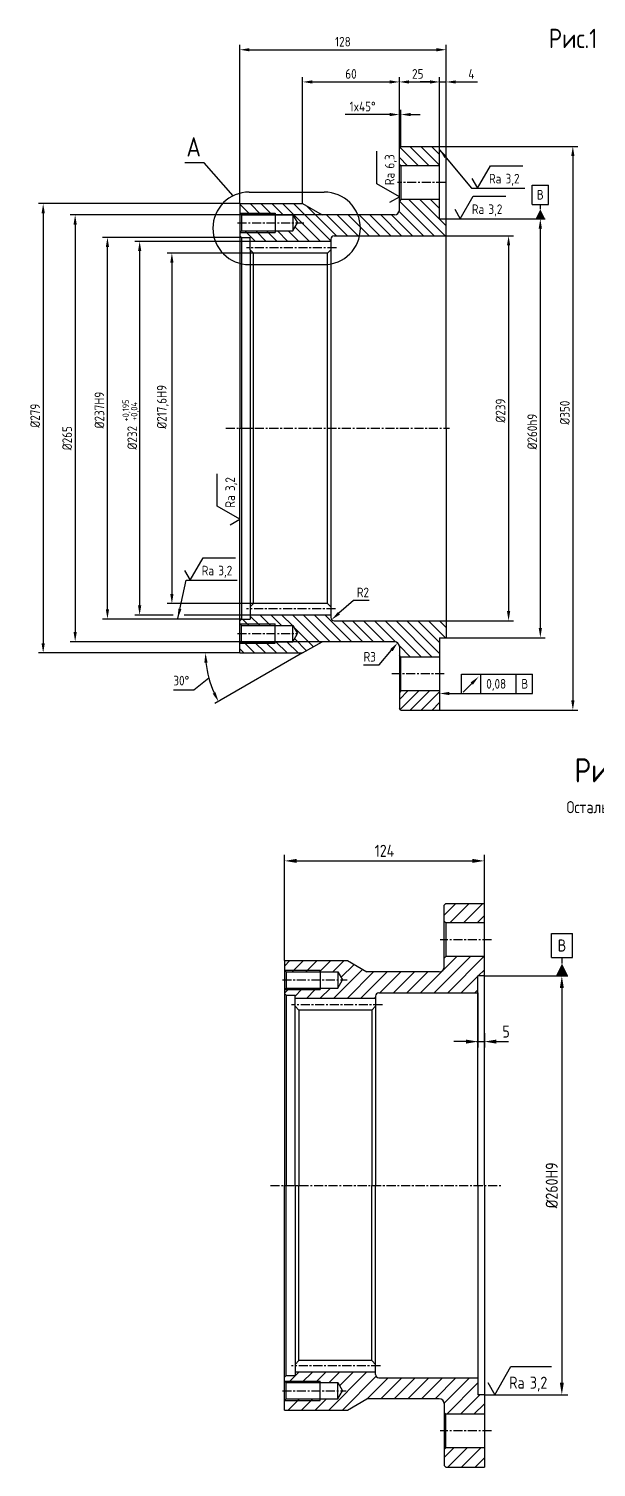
# Model space of a CAD drawing. Extents: x -4072 to -3136, y -1739 to -840.
# Drawn here: x -4072 to -3720, y -1733 to -840 of the extents above; entities that cross this region are included whole.
import ezdxf
from ezdxf.enums import TextEntityAlignment as Align

# ---------------------------------------------------------------- set-up
doc = ezdxf.new("R2010")
doc.units = 0
doc.header["$LTSCALE"] = 15
doc.linetypes.add('CENTER', pattern=[2, 1.25, -0.25, 0.25, -0.25])
doc.layers.get('DEFPOINTS').update_dxf_attribs({"linetype": 'CONTINUOUS'})
for name, color, linetype in [('BORD', 1, 'CONTINUOUS'), ('CEN', 5, 'CENTER'), ('CONT', 6, 'CONTINUOUS'), ('DIM', 7, 'CONTINUOUS'), ('HATCH', 2, 'CONTINUOUS'), ('TEXT', 3, 'CONTINUOUS'), ('TEXTB', 6, 'CONTINUOUS')]:
    doc.layers.add(name, color=color, linetype=linetype)
doc.styles.add('STYLE1', font='romans.shx', dxfattribs={"width": 0.8})
doc.dimstyles.new('Anqular_2', dxfattribs={"dimscale": 2, "dimtxt": 3, "dimasz": 3, "dimexe": 1.25, "dimexo": 0, "dimgap": 1.5, "dimtad": 2, "dimtoh": 1, "dimtxsty": 'STYLE1', "dimcen": 2.5, "dimclrt": 3, "dimadec": 0, "dimazin": 0, "dimtfac": 1, "dimtmove": 1, "dimatfit": 3, "dimfxl": 1, "dimarcsym": 0})
doc.dimstyles.new('LIN2', dxfattribs={"dimscale": 2, "dimtxt": 3, "dimasz": 3, "dimexe": 1.5, "dimexo": 0, "dimgap": 1, "dimtad": 1, "dimzin": 13, "dimdsep": 46, "dimtxsty": 'STYLE1', "dimcen": 0, "dimclrt": 3, "dimadec": 0, "dimazin": 0, "dimtfac": 1, "dimtmove": 0, "dimatfit": 0, "dimfxl": 1, "dimtolj": 1, "dimtzin": 13, "dimarcsym": 0})
doc.dimstyles.new('LIN2_5', dxfattribs={"dimscale": 2.5, "dimtxt": 3, "dimasz": 3, "dimexe": 1.5, "dimexo": 0, "dimgap": 1, "dimtad": 1, "dimzin": 13, "dimdsep": 46, "dimtxsty": 'STYLE1', "dimcen": 0, "dimclrt": 3, "dimadec": 0, "dimazin": 0, "dimtfac": 1, "dimtmove": 0, "dimatfit": 0, "dimfxl": 1, "dimtolj": 1, "dimtzin": 13, "dimarcsym": 0})

# ---------------------------------------------------------------- blocks, each defined once
blk = doc.blocks.new('*D3')
at = {"layer": 'DEFPOINTS', "color": 0, "transparency": 16777216}
for p in [(-3842.26, -872.6), (-3842.26, -913.6), (-3902.26, -948.1)]:
    blk.add_point(p, dxfattribs=at)
at = {"layer": 'DIM', "color": 0, "lineweight": -2, "transparency": 16777216}
for p, q in [((-3902.26, -948.1), (-3902.26, -869.6)), ((-3896.26, -872.6), (-3848.26, -872.6)), ((-3842.26, -913.6), (-3842.26, -869.6))]:
    blk.add_line(p, q, dxfattribs=at)
at = {"layer": 'DIM', "color": 0, "transparency": 16777216}
for points in [[(-3896.26, -871.6), (-3896.26, -873.6), (-3902.26, -872.6)], [(-3848.26, -871.6), (-3848.26, -873.6), (-3842.26, -872.6)]]:
    blk.add_solid(points, dxfattribs=at)
at = {"layer": 'DIM', "color": 3, "transparency": 16777216, "insert": (-3872.26, -867.6), "char_height": 6, "attachment_point": 5, "style": 'STYLE1'}
blk.add_mtext('\\A1;60', dxfattribs=at)
blk = doc.blocks.new('*D4')
at = {"layer": 'DEFPOINTS', "color": 0, "transparency": 16777216}
for p in [(-3813.26, -852.6), (-3813.26, -872.6), (-3941.26, -948.1)]:
    blk.add_point(p, dxfattribs=at)
at = {"layer": 'DIM', "color": 0, "lineweight": -2, "transparency": 16777216}
for p, q in [((-3941.26, -948.1), (-3941.26, -849.6)), ((-3935.26, -852.6), (-3819.26, -852.6)), ((-3813.26, -872.6), (-3813.26, -849.6))]:
    blk.add_line(p, q, dxfattribs=at)
at = {"layer": 'DIM', "color": 0, "transparency": 16777216}
for points in [[(-3935.26, -851.6), (-3935.26, -853.6), (-3941.26, -852.6)], [(-3819.26, -851.6), (-3819.26, -853.6), (-3813.26, -852.6)]]:
    blk.add_solid(points, dxfattribs=at)
at = {"layer": 'DIM', "color": 3, "transparency": 16777216, "insert": (-3877.26, -847.6), "char_height": 6, "attachment_point": 5, "style": 'STYLE1'}
blk.add_mtext('\\A1;128', dxfattribs=at)
blk = doc.blocks.new('*D5')
at = {"layer": 'DEFPOINTS', "color": 0, "transparency": 16777216}
for p in [(-3817.26, -872.6), (-3842.26, -912.6), (-3817.26, -912.6)]:
    blk.add_point(p, dxfattribs=at)
at = {"layer": 'DIM', "color": 0, "lineweight": -2, "transparency": 16777216}
for p, q in [((-3842.26, -912.6), (-3842.26, -869.6)), ((-3836.26, -872.6), (-3823.26, -872.6)), ((-3817.26, -912.6), (-3817.26, -869.6))]:
    blk.add_line(p, q, dxfattribs=at)
at = {"layer": 'DIM', "color": 0, "transparency": 16777216}
for points in [[(-3836.26, -871.6), (-3836.26, -873.6), (-3842.26, -872.6)], [(-3823.26, -871.6), (-3823.26, -873.6), (-3817.26, -872.6)]]:
    blk.add_solid(points, dxfattribs=at)
at = {"layer": 'DIM', "color": 3, "transparency": 16777216, "insert": (-3830.83, -867.6), "char_height": 6, "attachment_point": 5, "style": 'STYLE1'}
blk.add_mtext('\\A1;25', dxfattribs=at)
blk = doc.blocks.new('*D6')
at = {"layer": 'DEFPOINTS', "color": 0, "transparency": 16777216}
for p in [(-3941.26, -948.1), (-4063.27, -1227.1), (-3941.26, -1227.1)]:
    blk.add_point(p, dxfattribs=at)
at = {"layer": 'DIM', "color": 0, "lineweight": -2, "transparency": 16777216}
for p, q in [((-3941.26, -948.1), (-4066.27, -948.1)), ((-4063.27, -954.1), (-4063.27, -1221.1)), ((-3941.26, -1227.1), (-4066.27, -1227.1))]:
    blk.add_line(p, q, dxfattribs=at)
at = {"layer": 'DIM', "color": 0, "transparency": 16777216}
for points in [[(-4064.27, -954.1), (-4062.27, -954.1), (-4063.27, -948.1)], [(-4064.27, -1221.1), (-4062.27, -1221.1), (-4063.27, -1227.1)]]:
    blk.add_solid(points, dxfattribs=at)
at = {"layer": 'DIM', "color": 3, "transparency": 16777216, "insert": (-4068.27, -1079.78), "char_height": 6, "attachment_point": 5, "rotation": 90, "style": 'STYLE1'}
blk.add_mtext('\\A1;%%C279', dxfattribs=at)
blk = doc.blocks.new('*D7')
at = {"layer": 'DEFPOINTS', "color": 0, "transparency": 16777216}
for p in [(-4023.39, -969.1), (-3940.26, -969.1), (-3940.26, -1206.1)]:
    blk.add_point(p, dxfattribs=at)
at = {"layer": 'DIM', "color": 0, "lineweight": -2, "transparency": 16777216}
for p, q in [((-3940.26, -969.1), (-4026.39, -969.1)), ((-4023.39, -1200.1), (-4023.39, -975.1)), ((-3940.26, -1206.1), (-4026.39, -1206.1))]:
    blk.add_line(p, q, dxfattribs=at)
at = {"layer": 'DIM', "color": 0, "transparency": 16777216}
for points in [[(-4024.39, -975.1), (-4022.39, -975.1), (-4023.39, -969.1)], [(-4024.39, -1200.1), (-4022.39, -1200.1), (-4023.39, -1206.1)]]:
    blk.add_solid(points, dxfattribs=at)
at = {"layer": 'DIM', "color": 3, "transparency": 16777216, "insert": (-4028.39, -1076.33), "char_height": 6, "attachment_point": 5, "rotation": 90, "style": 'STYLE1'}
blk.add_mtext('\\A1;%%C237H9', dxfattribs=at)
blk = doc.blocks.new('*D8')
at = {"layer": 'DEFPOINTS', "color": 0, "transparency": 16777216}
for p in [(-3932.36, -978.8), (-3983.4, -1196.4), (-3932.36, -1196.4)]:
    blk.add_point(p, dxfattribs=at)
at = {"layer": 'DIM', "color": 0, "lineweight": -2, "transparency": 16777216}
for p, q in [((-3932.36, -978.8), (-3986.4, -978.8)), ((-3983.4, -984.8), (-3983.4, -1190.4)), ((-3932.36, -1196.4), (-3986.4, -1196.4))]:
    blk.add_line(p, q, dxfattribs=at)
at = {"layer": 'DIM', "color": 0, "transparency": 16777216}
for points in [[(-3984.4, -984.8), (-3982.4, -984.8), (-3983.4, -978.8)], [(-3984.4, -1190.4), (-3982.4, -1190.4), (-3983.4, -1196.4)]]:
    blk.add_solid(points, dxfattribs=at)
at = {"layer": 'DIM', "color": 3, "transparency": 16777216, "insert": (-3988.98, -1074.29), "char_height": 6, "attachment_point": 5, "rotation": 90, "style": 'STYLE1'}
blk.add_mtext('\\A1;%%C217,6Н9', dxfattribs=at)
blk = doc.blocks.new('*D9')
at = {"layer": 'DEFPOINTS', "color": 0, "transparency": 16777216}
for p in [(-3822.26, -968.1), (-3813.26, -1207.1), (-3774.46, -1207.1)]:
    blk.add_point(p, dxfattribs=at)
at = {"layer": 'DIM', "color": 0, "lineweight": -2, "transparency": 16777216}
for p, q in [((-3822.26, -968.1), (-3771.46, -968.1)), ((-3774.46, -974.1), (-3774.46, -1201.1)), ((-3813.26, -1207.1), (-3771.46, -1207.1))]:
    blk.add_line(p, q, dxfattribs=at)
at = {"layer": 'DIM', "color": 0, "transparency": 16777216}
for points in [[(-3775.46, -974.1), (-3773.46, -974.1), (-3774.46, -968.1)], [(-3775.46, -1201.1), (-3773.46, -1201.1), (-3774.46, -1207.1)]]:
    blk.add_solid(points, dxfattribs=at)
at = {"layer": 'DIM', "color": 3, "transparency": 16777216, "insert": (-3779.46, -1076.65), "char_height": 6, "attachment_point": 5, "rotation": 90, "style": 'STYLE1'}
blk.add_mtext('\\A1;%%C239', dxfattribs=at)
blk = doc.blocks.new('*D10')
at = {"layer": 'DEFPOINTS', "color": 0, "transparency": 16777216}
for p in [(-3817.26, -957.6), (-3813.26, -1217.6), (-3754.78, -1217.6)]:
    blk.add_point(p, dxfattribs=at)
at = {"layer": 'DIM', "color": 0, "lineweight": -2, "transparency": 16777216}
for p, q in [((-3817.26, -957.6), (-3751.78, -957.6)), ((-3754.78, -963.6), (-3754.78, -1211.6)), ((-3813.26, -1217.6), (-3751.78, -1217.6))]:
    blk.add_line(p, q, dxfattribs=at)
at = {"layer": 'DIM', "color": 0, "transparency": 16777216}
for points in [[(-3755.78, -963.6), (-3753.78, -963.6), (-3754.78, -957.6)], [(-3755.78, -1211.6), (-3753.78, -1211.6), (-3754.78, -1217.6)]]:
    blk.add_solid(points, dxfattribs=at)
at = {"layer": 'DIM', "color": 3, "transparency": 16777216, "insert": (-3759.78, -1089.68), "char_height": 6, "attachment_point": 5, "rotation": 90, "style": 'STYLE1'}
blk.add_mtext('\\A1;%%C260h9', dxfattribs=at)
blk = doc.blocks.new('*D11')
at = {"layer": 'DEFPOINTS', "color": 0, "transparency": 16777216}
for p in [(-3818.26, -912.6), (-3818.26, -1262.6), (-3734.59, -1262.6)]:
    blk.add_point(p, dxfattribs=at)
at = {"layer": 'DIM', "color": 0, "lineweight": -2, "transparency": 16777216}
for p, q in [((-3818.26, -912.6), (-3731.59, -912.6)), ((-3734.59, -918.6), (-3734.59, -1256.6)), ((-3818.26, -1262.6), (-3731.59, -1262.6))]:
    blk.add_line(p, q, dxfattribs=at)
at = {"layer": 'DIM', "color": 0, "transparency": 16777216}
for points in [[(-3735.59, -918.6), (-3733.59, -918.6), (-3734.59, -912.6)], [(-3735.59, -1256.6), (-3733.59, -1256.6), (-3734.59, -1262.6)]]:
    blk.add_solid(points, dxfattribs=at)
at = {"layer": 'DIM', "color": 3, "transparency": 16777216, "insert": (-3739.59, -1077.92), "char_height": 6, "attachment_point": 5, "rotation": 90, "style": 'STYLE1'}
blk.add_mtext('\\A1;%%C350', dxfattribs=at)
blk = doc.blocks.new('*D12')
at = {"layer": 'DEFPOINTS', "color": 0, "transparency": 16777216}
for p in [(-3890.13, -955.1), (-4043.43, -1220.1), (-3890.13, -1220.1)]:
    blk.add_point(p, dxfattribs=at)
at = {"layer": 'DIM', "color": 0, "lineweight": -2, "transparency": 16777216}
for p, q in [((-3890.13, -955.1), (-4046.43, -955.1)), ((-4043.43, -961.1), (-4043.43, -1214.1)), ((-3890.13, -1220.1), (-4046.43, -1220.1))]:
    blk.add_line(p, q, dxfattribs=at)
at = {"layer": 'DIM', "color": 0, "transparency": 16777216}
for points in [[(-4044.43, -961.1), (-4042.43, -961.1), (-4043.43, -955.1)], [(-4044.43, -1214.1), (-4042.43, -1214.1), (-4043.43, -1220.1)]]:
    blk.add_solid(points, dxfattribs=at)
at = {"layer": 'DIM', "color": 3, "transparency": 16777216, "insert": (-4048.43, -1093.77), "char_height": 6, "attachment_point": 5, "rotation": 90, "style": 'STYLE1'}
blk.add_mtext('\\A1;%%C265', dxfattribs=at)
blk = doc.blocks.new('*D13')
at = {"layer": 'DEFPOINTS', "color": 0, "transparency": 16777216}
for p in [(-3893.6, -1222.1), (-3941.26, -1227.1), (-3902.26, -1227.1), (-3902.26, -1227.1), (-3958.92, -1247.73)]:
    blk.add_point(p, dxfattribs=at)
at = {"layer": 'DIM', "color": 0, "lineweight": -2, "transparency": 16777216}
for p, q in [((-3941.26, -1227.1), (-3965.06, -1227.1)), ((-3902.26, -1227.1), (-3956.65, -1258.5)), ((-3960.51, -1242.71), (-3969.78, -1250.26)), ((-3969.78, -1250.26), (-3982.38, -1250.26))]:
    blk.add_line(p, q, dxfattribs=at)
blk.add_arc((-3902.26, -1227.1), 60.3, 185.7032, 204.2968, dxfattribs=at)
at = {"layer": 'DIM', "color": 0, "transparency": 16777216}
for points in [[(-3963.26, -1233.14), (-3961.26, -1233.04), (-3962.56, -1227.1)], [(-3956.33, -1251.46), (-3958.11, -1252.37), (-3954.48, -1257.25)]]:
    blk.add_solid(points, dxfattribs=at)
at = {"layer": 'DIM', "color": 3, "transparency": 16777216, "insert": (-3977.58, -1244.26), "char_height": 6, "attachment_point": 5, "style": 'STYLE1'}
blk.add_mtext('30°', dxfattribs=at)
blk = doc.blocks.new('*D23')
at = {"layer": 'DEFPOINTS', "color": 0, "transparency": 16777216}
for p in [(-3789.48, -1427.61), (-3789.48, -1687.61), (-3741.43, -1687.61)]:
    blk.add_point(p, dxfattribs=at)
at = {"layer": 'DIM', "color": 0, "lineweight": -2, "transparency": 16777216}
for p, q in [((-3789.48, -1427.61), (-3737.68, -1427.61)), ((-3741.43, -1435.11), (-3741.43, -1680.11)), ((-3789.48, -1687.61), (-3737.68, -1687.61))]:
    blk.add_line(p, q, dxfattribs=at)
at = {"layer": 'DIM', "color": 0, "transparency": 16777216}
for points in [[(-3742.68, -1435.11), (-3740.18, -1435.11), (-3741.43, -1427.61)], [(-3742.68, -1680.11), (-3740.18, -1680.11), (-3741.43, -1687.61)]]:
    blk.add_solid(points, dxfattribs=at)
at = {"layer": 'DIM', "color": 3, "transparency": 16777216, "insert": (-3747.68, -1557.61), "char_height": 7.5, "attachment_point": 5, "rotation": 90, "style": 'STYLE1'}
blk.add_mtext('\\A1;%%C260H9', dxfattribs=at)
blk = doc.blocks.new('*D24')
at = {"layer": 'DEFPOINTS', "color": 0, "transparency": 16777216}
for p in [(-3793.48, -1438.11), (-3789.48, -1463.03), (-3793.48, -1468.38)]:
    blk.add_point(p, dxfattribs=at)
at = {"layer": 'DIM', "color": 0, "lineweight": -2, "transparency": 16777216}
for p, q in [((-3793.48, -1438.11), (-3793.48, -1472.13)), ((-3789.48, -1463.03), (-3789.48, -1472.13)), ((-3800.98, -1468.38), (-3808.48, -1468.38)), ((-3781.98, -1468.38), (-3774.48, -1468.38))]:
    blk.add_line(p, q, dxfattribs=at)
at = {"layer": 'DIM', "color": 0, "transparency": 16777216}
for points in [[(-3800.98, -1467.13), (-3800.98, -1469.63), (-3793.48, -1468.38)], [(-3781.98, -1467.13), (-3781.98, -1469.63), (-3789.48, -1468.38)]]:
    blk.add_solid(points, dxfattribs=at)
at = {"layer": 'DIM', "color": 3, "transparency": 16777216, "insert": (-3776, -1462.13), "char_height": 7.5, "attachment_point": 5, "style": 'STYLE1'}
blk.add_mtext('\\A1;5', dxfattribs=at)
blk = doc.blocks.new('*D25')
at = {"layer": 'DEFPOINTS', "color": 0, "transparency": 16777216}
for p in [(-3789.48, -1356.18), (-3789.48, -1382.61), (-3913.48, -1418.11)]:
    blk.add_point(p, dxfattribs=at)
at = {"layer": 'DIM', "color": 0, "lineweight": -2, "transparency": 16777216}
for p, q in [((-3913.48, -1418.11), (-3913.48, -1352.43)), ((-3905.98, -1356.18), (-3796.98, -1356.18)), ((-3789.48, -1382.61), (-3789.48, -1352.43))]:
    blk.add_line(p, q, dxfattribs=at)
at = {"layer": 'DIM', "color": 0, "transparency": 16777216}
for points in [[(-3905.98, -1354.93), (-3905.98, -1357.43), (-3913.48, -1356.18)], [(-3796.98, -1354.93), (-3796.98, -1357.43), (-3789.48, -1356.18)]]:
    blk.add_solid(points, dxfattribs=at)
at = {"layer": 'DIM', "color": 3, "transparency": 16777216, "insert": (-3851.48, -1349.93), "char_height": 7.5, "attachment_point": 5, "style": 'STYLE1'}
blk.add_mtext('\\A1;124', dxfattribs=at)
blk = doc.blocks.new('ZNAK02')
at = {"layer": 'TEXTB', "style": 'STYLE1', "width": 0.8}
blk.add_attdef('А-А', text='', height=6, dxfattribs=at).set_placement((13.92, -0.06), align=Align.RIGHT)
blk.add_attdef('SC(1)', (14.94, -0.06), '', height=5, dxfattribs=at)
blk = doc.blocks.new('sherISO_04')
at = {"layer": 'TEXT'}
blk.add_line((4.04, 7), (14.12, 7), dxfattribs=at)
blk.add_lwpolyline([(-1.73, 3), (0, 0), (4.04, 7)], dxfattribs=at)
at = {"layer": 'TEXT', "style": 'STYLE1', "width": 0.8}
blk.add_text('Ra', height=3, dxfattribs=at).set_placement((3.58, 1.5))
blk.add_attdef('3,2', (8.73, 1.5), '', height=3, dxfattribs=at)
blk = doc.blocks.new('*D44')
at = {"layer": 'DEFPOINTS', "color": 0, "transparency": 16777216}
for p in [(-3934.76, -971.6), (-4003.4, -1203.6), (-3982.63, -1203.6)]:
    blk.add_point(p, dxfattribs=at)
at = {"layer": 'DIM', "color": 0, "lineweight": -2, "transparency": 16777216}
for p, q in [((-3934.76, -971.6), (-4006.4, -971.6)), ((-4003.4, -977.6), (-4003.4, -1197.6)), ((-3982.63, -1203.6), (-4006.4, -1203.6))]:
    blk.add_line(p, q, dxfattribs=at)
at = {"layer": 'DIM', "color": 0, "transparency": 16777216}
for points in [[(-4004.4, -977.6), (-4002.4, -977.6), (-4003.4, -971.6)], [(-4004.4, -1197.6), (-4002.4, -1197.6), (-4003.4, -1203.6)]]:
    blk.add_solid(points, dxfattribs=at)
at = {"layer": 'DIM', "color": 3, "transparency": 16777216, "insert": (-4008, -1093.48), "char_height": 6, "attachment_point": 5, "rotation": 90, "style": 'STYLE1'}
blk.add_mtext('\\A1;%%c232', dxfattribs=at)
blk = doc.blocks.new('*D45')
at = {"layer": 'DEFPOINTS', "color": 0, "transparency": 16777216}
for p in [(-3845.26, -1223.1), (-3843.33, -1220.8)]:
    blk.add_point(p, dxfattribs=at)
at = {"layer": 'DIM', "color": 0, "lineweight": -2, "transparency": 16777216}
for p, q in [((-3854.74, -1234.46), (-3847.18, -1225.4)), ((-3864.52, -1234.46), (-3854.74, -1234.46))]:
    blk.add_line(p, q, dxfattribs=at)
at = {"layer": 'DIM', "color": 0, "transparency": 16777216}
blk.add_solid([(-3847.95, -1224.76), (-3846.41, -1226.05), (-3843.33, -1220.8)], dxfattribs=at)
at = {"layer": 'DIM', "color": 3, "transparency": 16777216, "insert": (-3860.63, -1229.46), "char_height": 6, "attachment_point": 5, "style": 'STYLE1'}
blk.add_mtext('\\A1;R3', dxfattribs=at)
blk = doc.blocks.new('*D46')
at = {"layer": 'DEFPOINTS', "color": 0, "transparency": 16777216}
for p in [(-3882.76, -1205.1), (-3884.26, -1206.42)]:
    blk.add_point(p, dxfattribs=at)
at = {"layer": 'DIM', "color": 0, "lineweight": -2, "transparency": 16777216}
for p, q in [((-3870.76, -1194.52), (-3879.76, -1202.46)), ((-3860.99, -1194.52), (-3870.76, -1194.52))]:
    blk.add_line(p, q, dxfattribs=at)
at = {"layer": 'DIM', "color": 0, "transparency": 16777216}
blk.add_solid([(-3880.42, -1201.71), (-3879.1, -1203.21), (-3884.26, -1206.42)], dxfattribs=at)
at = {"layer": 'DIM', "color": 3, "transparency": 16777216, "insert": (-3864.87, -1189.52), "char_height": 6, "attachment_point": 5, "style": 'STYLE1'}
blk.add_mtext('\\A1;R2', dxfattribs=at)
blk = doc.blocks.new('*D47')
at = {"layer": 'DEFPOINTS', "color": 0, "transparency": 16777216}
for p in [(-3842.26, -892.83), (-3842.26, -913.6), (-3841.26, -912.6)]:
    blk.add_point(p, dxfattribs=at)
at = {"layer": 'DIM', "color": 0, "lineweight": -2, "transparency": 16777216}
for p, q in [((-3848.26, -892.83), (-3875.86, -892.83)), ((-3842.26, -913.6), (-3842.26, -889.83)), ((-3841.26, -892.83), (-3842.26, -892.83)), ((-3841.26, -912.6), (-3841.26, -889.83)), ((-3835.26, -892.83), (-3829.26, -892.83))]:
    blk.add_line(p, q, dxfattribs=at)
at = {"layer": 'DIM', "color": 0, "transparency": 16777216}
for points in [[(-3848.26, -891.83), (-3848.26, -893.83), (-3842.26, -892.83)], [(-3835.26, -891.83), (-3835.26, -893.83), (-3841.26, -892.83)]]:
    blk.add_solid(points, dxfattribs=at)
at = {"layer": 'DIM', "color": 3, "transparency": 16777216, "insert": (-3865.06, -887.83), "char_height": 6, "attachment_point": 5, "style": 'STYLE1'}
blk.add_mtext('\\A1;1x45%%d', dxfattribs=at)
blk = doc.blocks.new('forma01')
at = {"layer": 'BORD'}
for p, q in [((-2.57, 4.21), (-2.57, 10.21)), ((-2.57, 10.21), (2.57, 10.21)), ((2.57, 4.21), (2.57, 10.21)), ((-2.57, 4.21), (2.57, 4.21)), ((0, 4.21), (0, 2.71))]:
    blk.add_line(p, q, dxfattribs=at)
blk.add_lwpolyline([(0, 2.71, 0, 3, 0), (0, -0.29, 3, 3, 0)], format="xyseb", dxfattribs=at)
at = {"layer": 'TEXT', "style": 'STYLE1', "width": 0.8}
blk.add_attdef('А', text='', height=3, dxfattribs=at).set_placement((0, 7.21), align=Align.MIDDLE)
blk = doc.blocks.new('forma19')
at = {"layer": 'TEXT'}
blk.add_line((2.68, 2.68), (0, 0), dxfattribs=at)
blk.add_lwpolyline([(4.8, 4.8, 0, 1, 0), (2.68, 2.68, 1, 1, 0)], format="xyseb", dxfattribs=at)
blk = doc.blocks.new('*D55')
at = {"layer": 'DEFPOINTS', "color": 0, "transparency": 16777216}
for p in [(-3813.26, -872.6), (-3817.26, -912.6), (-3813.26, -957.6)]:
    blk.add_point(p, dxfattribs=at)
at = {"layer": 'DIM', "color": 0, "lineweight": -2, "transparency": 16777216}
for p, q in [((-3823.26, -872.6), (-3829.26, -872.6)), ((-3817.26, -912.6), (-3817.26, -869.6)), ((-3817.26, -872.6), (-3813.26, -872.6)), ((-3813.26, -957.6), (-3813.26, -869.6)), ((-3807.26, -872.6), (-3793.83, -872.6))]:
    blk.add_line(p, q, dxfattribs=at)
at = {"layer": 'DIM', "color": 0, "transparency": 16777216}
for points in [[(-3823.26, -871.6), (-3823.26, -873.6), (-3817.26, -872.6)], [(-3807.26, -871.6), (-3807.26, -873.6), (-3813.26, -872.6)]]:
    blk.add_solid(points, dxfattribs=at)
at = {"layer": 'DIM', "color": 3, "transparency": 16777216, "insert": (-3797.54, -867.6), "char_height": 6, "attachment_point": 5, "style": 'STYLE1'}
blk.add_mtext('\\A1;4', dxfattribs=at)

msp = doc.modelspace()

# ---------------------------------------------------------------- hatches: boundary and pattern name
at = {"layer": 'HATCH'}
h = msp.add_hatch(dxfattribs=at)
h.set_pattern_fill('ANSI31', color=256, scale=1.5, angle=90, style=0)
h.paths.add_polyline_path([(-3817.258, -924.602), (-3817.258, -912.602), (-3841.258, -912.602), (-3842.258, -913.602), (-3842.258, -923.607), (-3841.263, -924.602)])
h = msp.add_hatch(dxfattribs=at)
h.set_pattern_fill('ANSI31', color=256, scale=1.5, angle=90, style=0)
h.paths.add_polyline_path([(-3813.258, -957.602), (-3817.258, -957.602), (-3817.258, -945.602), (-3841.258, -945.602), (-3842.258, -946.602), (-3842.258, -952.102, -0.4142136), (-3845.258, -955.102), (-3868.027, -955.102, -0.1481588), (-3866.91, -968.102), (-3813.258, -968.102)])
h = msp.add_hatch(dxfattribs=at)
h.set_pattern_fill('ANSI31', color=256, scale=1.5, angle=90, style=0)
h.paths.add_polyline_path([(-3905.371, -960.102), (-3908.258, -965.102), (-3919.258, -965.102), (-3919.258, -966.102), (-3941.258, -966.102), (-3941.258, -968.102), (-3940.258, -969.102), (-3934.758, -969.102), (-3934.758, -971.602), (-3884.758, -971.602), (-3884.758, -970.102, -0.4142136), (-3882.758, -968.102), (-3866.91, -968.102, 0.1481588), (-3868.027, -955.102), (-3890.134, -955.102), (-3902.258, -948.102), (-3941.258, -948.102), (-3941.258, -954.102), (-3919.258, -954.102), (-3919.258, -955.102), (-3908.258, -955.102)])
h.paths.add_polyline_path([(-3919.258, -955.102), (-3919.258, -954.102), (-3941.258, -954.102), (-3940.258, -955.102)], flags=16)
h.paths.add_polyline_path([(-3919.258, -966.102), (-3919.258, -965.102), (-3940.258, -965.102), (-3941.258, -966.102)], flags=16)
h = msp.add_hatch(dxfattribs=at)
h.set_pattern_fill('ANSI31', color=256, scale=1.5, angle=90, style=0)
h.paths.add_polyline_path([(-3817.258, -1229.602), (-3817.258, -1217.602), (-3813.258, -1217.602), (-3813.258, -1207.102), (-3882.758, -1207.102, -0.4142136), (-3884.758, -1205.102), (-3884.758, -1203.602), (-3934.758, -1203.602), (-3934.758, -1206.102), (-3940.258, -1206.102), (-3941.258, -1207.102), (-3941.258, -1209.102), (-3919.258, -1209.102), (-3919.258, -1210.102), (-3908.258, -1210.102), (-3905.371, -1215.102), (-3908.258, -1220.102), (-3919.258, -1220.102), (-3919.258, -1221.102), (-3941.258, -1221.102), (-3941.258, -1227.102), (-3902.258, -1227.102), (-3890.134, -1220.102), (-3845.258, -1220.102, -0.4142136), (-3842.258, -1223.102), (-3842.258, -1228.602), (-3841.258, -1229.602)])
h.paths.add_polyline_path([(-3919.258, -1210.102), (-3919.258, -1209.102), (-3941.258, -1209.102), (-3940.258, -1210.102)], flags=16)
h.paths.add_polyline_path([(-3919.258, -1221.102), (-3919.258, -1220.102), (-3940.258, -1220.102), (-3941.258, -1221.102)], flags=16)
h = msp.add_hatch(dxfattribs=at)
h.set_pattern_fill('ANSI31', color=256, scale=1.5, style=0)
h.paths.add_polyline_path([(-3817.258, -1250.602), (-3841.263, -1250.602), (-3842.258, -1251.597), (-3842.258, -1261.602), (-3841.258, -1262.602), (-3817.258, -1262.602)])
h = msp.add_hatch(dxfattribs=at)
h.set_pattern_fill('ANSI31', color=256, scale=1.875, style=0)
h.paths.add_polyline_path([(-3789.48, -1382.608), (-3813.48, -1382.608), (-3814.48, -1383.608), (-3814.48, -1393.613), (-3813.485, -1394.608), (-3789.48, -1394.608)])
h.paths.add_polyline_path([(-3793.48, -1427.608), (-3789.48, -1427.608), (-3789.48, -1415.608), (-3813.48, -1415.608), (-3814.48, -1416.608), (-3814.48, -1422.108, -0.4142136), (-3817.48, -1425.108), (-3862.355, -1425.108), (-3874.48, -1418.108), (-3913.48, -1418.108), (-3913.48, -1424.108), (-3891.48, -1424.108), (-3891.48, -1425.108), (-3880.48, -1425.108), (-3877.593, -1430.108), (-3880.48, -1435.108), (-3891.48, -1435.108), (-3891.48, -1436.108), (-3913.48, -1436.108), (-3913.48, -1438.608), (-3912.48, -1439.608), (-3906.98, -1439.608), (-3906.98, -1441.608), (-3856.98, -1441.608), (-3856.98, -1440.108, -0.4142136), (-3854.98, -1438.108), (-3793.48, -1438.108)])
h = msp.add_hatch(dxfattribs=at)
h.set_pattern_fill('ANSI31', color=256, scale=1.875, style=0)
h.paths.add_polyline_path([(-3891.48, -1424.108), (-3913.48, -1424.108), (-3912.48, -1425.108), (-3891.48, -1425.108)])
h.paths.add_polyline_path([(-3891.48, -1435.108), (-3912.48, -1435.108), (-3913.48, -1436.108), (-3891.48, -1436.108)])
h = msp.add_hatch(dxfattribs=at)
h.set_pattern_fill('ANSI31', color=256, scale=1.875, style=0)
h.paths.add_polyline_path([(-3793.48, -1677.108), (-3854.98, -1677.108, -0.4142136), (-3856.98, -1675.108), (-3856.98, -1673.608), (-3906.98, -1673.608), (-3906.98, -1675.608), (-3912.48, -1675.608), (-3913.48, -1676.608), (-3913.48, -1679.108), (-3891.48, -1679.108), (-3891.48, -1680.108), (-3880.48, -1680.108), (-3877.593, -1685.108), (-3880.48, -1690.108), (-3891.48, -1690.108), (-3891.48, -1691.108), (-3913.48, -1691.108), (-3913.48, -1697.108), (-3874.48, -1697.108), (-3862.355, -1690.108), (-3817.48, -1690.108, -0.4142136), (-3814.48, -1693.108), (-3814.48, -1698.608), (-3813.48, -1699.608), (-3789.48, -1699.608), (-3789.48, -1687.608), (-3793.48, -1687.608)])
h.paths.add_polyline_path([(-3891.48, -1679.108), (-3913.48, -1679.108), (-3912.48, -1680.108), (-3891.48, -1680.108)])
h.paths.add_polyline_path([(-3891.48, -1690.108), (-3912.48, -1690.108), (-3913.48, -1691.108), (-3891.48, -1691.108)])
h.paths.add_polyline_path([(-3789.48, -1720.608), (-3813.485, -1720.608), (-3814.48, -1721.603), (-3814.48, -1731.608), (-3813.48, -1732.608), (-3789.48, -1732.608)])

# ---------------------------------------------------------------- linework, layer by layer
at = {"layer": 'BORD'}
for p, q in [((-3941.258, -954.102), (-3919.258, -954.102)), ((-3941.258, -966.102), (-3919.258, -966.102)), ((-3941.258, -1209.102), (-3919.258, -1209.102)), ((-3941.258, -1221.102), (-3919.258, -1221.102)), ((-3803.682, -1240.254), (-3759.548, -1240.254)), ((-3803.682, -1252.254), (-3803.682, -1240.254)), ((-3791.682, -1252.254), (-3791.682, -1240.254)), ((-3769.833, -1252.254), (-3769.833, -1240.254)), ((-3759.548, -1252.254), (-3759.548, -1240.254)), ((-3811.258, -1252.254), (-3803.682, -1252.254)), ((-3803.682, -1252.254), (-3759.548, -1252.254)), ((-3913.48, -1424.108), (-3891.48, -1424.108)), ((-3913.48, -1436.108), (-3891.48, -1436.108)), ((-3913.48, -1679.108), (-3891.48, -1679.108)), ((-3913.48, -1691.108), (-3891.48, -1691.108))]:
    msp.add_line(p, q, dxfattribs=at)
msp.add_lwpolyline([(-3817.258, -1252.254, 0, 2, 0), (-3811.258, -1252.254, 2, 2, 0)], format="xyseb", dxfattribs=at)
at = {"layer": 'CEN', "ltscale": 0.3}
for p, q in [((-3813.733, -935.102), (-3843.341, -935.102)), ((-3942.631, -960.102), (-3901.425, -960.102)), ((-3881.298, -975.602), (-3937.043, -975.602)), ((-3949.937, -1087.602), (-3811.114, -1087.602)), ((-3881.822, -1199.602), (-3937.043, -1199.602)), ((-3942.631, -1215.102), (-3905.371, -1215.102)), ((-3814.393, -1240.102), (-3847.195, -1240.102)), ((-3785.093, -1405.108), (-3817.022, -1405.108)), ((-3914.853, -1430.108), (-3874.673, -1430.108)), ((-3852.81, -1445.608), (-3909.265, -1445.608)), ((-3922.158, -1557.608), (-3778.713, -1557.608)), ((-3854.044, -1669.608), (-3909.265, -1669.608)), ((-3914.853, -1685.108), (-3875.357, -1685.108)), ((-3785.093, -1710.108), (-3817.022, -1710.108))]:
    msp.add_line(p, q, dxfattribs=at)
at = {"layer": 'CONT'}
for p, q in [((-3841.258, -912.602), (-3842.258, -913.602)), ((-3842.258, -952.102), (-3842.258, -913.602)), ((-3841.258, -912.602), (-3817.258, -912.602)), ((-3817.258, -957.602), (-3817.258, -912.602)), ((-3841.258, -924.607), (-3842.258, -923.607)), ((-3817.258, -924.602), (-3841.263, -924.602)), ((-3841.258, -924.607), (-3841.258, -945.602)), ((-3841.258, -945.602), (-3842.258, -946.602)), ((-3817.258, -945.602), (-3841.258, -945.602)), ((-3941.258, -948.102), (-3941.258, -1087.602)), ((-3941.258, -948.102), (-3902.258, -948.102)), ((-3940.258, -955.102), (-3941.258, -954.102)), ((-3940.258, -955.102), (-3908.258, -955.102)), ((-3940.258, -955.102), (-3940.258, -965.102)), ((-3919.258, -954.102), (-3919.258, -966.102)), ((-3908.258, -955.102), (-3905.371, -960.102)), ((-3908.258, -955.102), (-3908.258, -965.102)), ((-3902.258, -948.102), (-3890.134, -955.102)), ((-3845.258, -955.102), (-3890.134, -955.102)), ((-3908.258, -965.102), (-3905.371, -960.102)), ((-3817.258, -957.602), (-3813.258, -957.602)), ((-3813.258, -1087.602), (-3813.258, -957.602)), ((-3941.258, -966.102), (-3940.258, -965.102)), ((-3940.258, -969.102), (-3941.258, -968.102)), ((-3940.258, -965.102), (-3908.258, -965.102)), ((-3940.258, -969.102), (-3940.258, -1206.102)), ((-3940.258, -969.102), (-3934.758, -969.102)), ((-3934.758, -976.802), (-3934.758, -969.102)), ((-3884.758, -971.602), (-3934.758, -971.602)), ((-3884.758, -970.102), (-3884.758, -1205.102)), ((-3882.758, -968.102), (-3813.258, -968.102)), ((-3934.758, -976.802), (-3934.758, -1206.102)), ((-3932.758, -978.802), (-3934.758, -976.802)), ((-3886.758, -978.802), (-3932.758, -978.802)), ((-3932.758, -1196.402), (-3932.758, -978.802)), ((-3886.758, -978.802), (-3884.758, -976.802)), ((-3886.758, -1196.402), (-3886.758, -978.802)), ((-3941.258, -1227.102), (-3941.258, -1087.602)), ((-3813.258, -1087.602), (-3813.258, -1217.602)), ((-3932.758, -1196.402), (-3934.758, -1198.402)), ((-3886.758, -1196.402), (-3932.758, -1196.402)), ((-3886.758, -1196.402), (-3884.758, -1198.402)), ((-3884.758, -1203.602), (-3934.758, -1203.602)), ((-3940.258, -1206.102), (-3941.258, -1207.102)), ((-3941.258, -1209.102), (-3940.258, -1210.102)), ((-3940.258, -1206.102), (-3934.758, -1206.102)), ((-3940.258, -1210.102), (-3908.258, -1210.102)), ((-3940.258, -1220.102), (-3940.258, -1210.102)), ((-3919.258, -1221.102), (-3919.258, -1209.102)), ((-3908.258, -1210.102), (-3905.371, -1215.102)), ((-3908.258, -1220.102), (-3908.258, -1210.102)), ((-3882.758, -1207.102), (-3813.258, -1207.102)), ((-3940.258, -1220.102), (-3941.258, -1221.102)), ((-3940.258, -1220.102), (-3908.258, -1220.102)), ((-3908.258, -1220.102), (-3905.371, -1215.102)), ((-3902.258, -1227.102), (-3890.134, -1220.102)), ((-3845.258, -1220.102), (-3890.134, -1220.102)), ((-3842.258, -1223.102), (-3842.258, -1261.602)), ((-3817.258, -1217.602), (-3813.258, -1217.602)), ((-3817.258, -1217.602), (-3817.258, -1262.602)), ((-3941.258, -1227.102), (-3902.258, -1227.102)), ((-3841.258, -1229.602), (-3842.258, -1228.602)), ((-3841.258, -1250.597), (-3841.258, -1229.602)), ((-3817.258, -1229.602), (-3841.258, -1229.602)), ((-3841.258, -1250.597), (-3842.258, -1251.597)), ((-3817.258, -1250.602), (-3841.263, -1250.602)), ((-3841.258, -1262.602), (-3842.258, -1261.602)), ((-3841.258, -1262.602), (-3817.258, -1262.602)), ((-3813.48, -1382.608), (-3814.48, -1383.608)), ((-3814.48, -1422.108), (-3814.48, -1383.608)), ((-3813.48, -1382.608), (-3789.48, -1382.608)), ((-3789.48, -1557.608), (-3789.48, -1382.608)), ((-3813.48, -1394.613), (-3814.48, -1393.613)), ((-3789.48, -1394.608), (-3813.485, -1394.608)), ((-3813.48, -1394.613), (-3813.48, -1415.608)), ((-3913.48, -1418.108), (-3913.48, -1557.608)), ((-3913.48, -1418.108), (-3874.48, -1418.108)), ((-3874.48, -1418.108), (-3862.355, -1425.108)), ((-3813.48, -1415.608), (-3814.48, -1416.608)), ((-3789.48, -1415.608), (-3813.48, -1415.608)), ((-3912.48, -1425.108), (-3913.48, -1424.108)), ((-3912.48, -1425.108), (-3880.48, -1425.108)), ((-3912.48, -1425.108), (-3912.48, -1435.108)), ((-3891.48, -1424.108), (-3891.48, -1436.108)), ((-3880.48, -1425.108), (-3880.48, -1435.108)), ((-3880.48, -1425.108), (-3877.593, -1430.108)), ((-3817.48, -1425.108), (-3862.355, -1425.108)), ((-3789.48, -1427.608), (-3793.48, -1427.608)), ((-3793.48, -1557.608), (-3793.48, -1427.608)), ((-3913.48, -1436.108), (-3912.48, -1435.108)), ((-3912.48, -1435.108), (-3880.48, -1435.108)), ((-3880.48, -1435.108), (-3877.593, -1430.108)), ((-3912.48, -1439.608), (-3913.48, -1438.608)), ((-3912.48, -1439.608), (-3912.48, -1557.608)), ((-3912.48, -1439.608), (-3906.98, -1439.608)), ((-3906.98, -1557.608), (-3906.98, -1439.608)), ((-3856.98, -1441.608), (-3906.98, -1441.608)), ((-3904.58, -1448.808), (-3906.98, -1446.408)), ((-3859.38, -1448.808), (-3856.98, -1446.408)), ((-3856.98, -1440.108), (-3856.98, -1557.608)), ((-3854.98, -1438.108), (-3793.48, -1438.108)), ((-3859.38, -1448.808), (-3904.58, -1448.808)), ((-3904.58, -1448.808), (-3904.58, -1557.608)), ((-3859.38, -1448.808), (-3859.38, -1557.608)), ((-3913.48, -1697.108), (-3913.48, -1557.608)), ((-3912.48, -1675.608), (-3912.48, -1557.608)), ((-3906.98, -1557.608), (-3906.98, -1675.608)), ((-3904.58, -1666.408), (-3904.58, -1557.608)), ((-3859.38, -1666.408), (-3859.38, -1557.608)), ((-3856.98, -1675.108), (-3856.98, -1557.608)), ((-3793.48, -1557.608), (-3793.48, -1687.608)), ((-3789.48, -1557.608), (-3789.48, -1732.608)), ((-3904.58, -1666.408), (-3906.98, -1668.808)), ((-3859.38, -1666.408), (-3904.58, -1666.408)), ((-3859.38, -1666.408), (-3856.98, -1668.808)), ((-3912.48, -1675.608), (-3913.48, -1676.608)), ((-3912.48, -1675.608), (-3906.98, -1675.608)), ((-3856.98, -1673.608), (-3906.98, -1673.608)), ((-3854.98, -1677.108), (-3793.48, -1677.108)), ((-3913.48, -1679.108), (-3912.48, -1680.108)), ((-3912.48, -1690.108), (-3912.48, -1680.108)), ((-3912.48, -1680.108), (-3880.48, -1680.108)), ((-3891.48, -1691.108), (-3891.48, -1679.108)), ((-3880.48, -1690.108), (-3880.48, -1680.108)), ((-3880.48, -1680.108), (-3877.593, -1685.108)), ((-3880.48, -1690.108), (-3877.593, -1685.108)), ((-3789.48, -1687.608), (-3793.48, -1687.608)), ((-3912.48, -1690.108), (-3913.48, -1691.108)), ((-3912.48, -1690.108), (-3880.48, -1690.108)), ((-3874.48, -1697.108), (-3862.355, -1690.108)), ((-3817.48, -1690.108), (-3862.355, -1690.108)), ((-3814.48, -1693.108), (-3814.48, -1731.608)), ((-3913.48, -1697.108), (-3874.48, -1697.108)), ((-3813.48, -1699.608), (-3814.48, -1698.608)), ((-3789.48, -1699.608), (-3813.48, -1699.608)), ((-3813.48, -1720.603), (-3813.48, -1699.608)), ((-3813.48, -1720.603), (-3814.48, -1721.603)), ((-3789.48, -1720.608), (-3813.485, -1720.608)), ((-3813.48, -1732.608), (-3814.48, -1731.608)), ((-3813.48, -1732.608), (-3789.48, -1732.608))]:
    msp.add_line(p, q, dxfattribs=at)
for centre, radius, start, end in [((-3845.258, -952.102), 3, 270, 360), ((-3882.758, -970.102), 2, 90, 180), ((-3882.758, -1205.102), 2, 180, 270), ((-3845.258, -1223.102), 3, 360, 90), ((-3817.48, -1422.108), 3, 270, 360), ((-3854.98, -1440.108), 2, 90, 180), ((-3854.98, -1675.108), 2, 180, 270), ((-3817.48, -1693.108), 3, 0, 90)]:
    msp.add_arc(centre, radius, start, end, dxfattribs=at)
at = {"layer": 'DIM'}
for p, q in [((-3963.4, -922.717), (-3975.336, -922.717)), ((-3945.386, -943.244), (-3963.4, -922.717)), ((-3935.478, -940.945), (-3888.923, -940.945)), ((-3935.478, -985.945), (-3888.923, -985.945)), ((-3934.758, -1203.602), (-3975.679, -1203.602)), ((-3794.48, -1468.383), (-3789.48, -1468.383))]:
    msp.add_line(p, q, dxfattribs=at)
for centre, start, end in [((-3935.478, -963.445), 90, 270), ((-3888.923, -963.445), 270, 90)]:
    msp.add_arc(centre, 22.5, start, end, dxfattribs=at)

# ---------------------------------------------------------------- block references
at = {"layer": 'DIM', "xscale": 2, "yscale": 2, "zscale": 2, "rotation": 90}
for p, values in [((-3842.258, -943.841), {'3,2': '6,3'}), ((-3941.258, -1144.032), {'3,2': '3,2'})]:
    msp.add_blockref('sherISO_04', p, dxfattribs=at).add_auto_attribs(values)
at = {"layer": 'DIM'}
for name, p, xscale, yscale, zscale, values in [('sherISO_04', (-3793.798, -938.632), 2, 2, 2, {'3,2': '3,2'}), ('forma01', (-3754.778, -957.023), 2, 2, 2, {'А': 'B'}), ('sherISO_04', (-3804.443, -957.602), 2, 2, 2, {'3,2': '3,2'}), ('sherISO_04', (-3972.068, -1181.956), 2, 2, 2, {'3,2': '3,2'}), ('forma01', (-3741.327, -1426.721), 2.5, 2.5, 2.5, {'А': 'B'}), ('sherISO_04', (-3783.077, -1687.608), 2.5, 2.5, 2.5, {'3,2': '3,2'})]:
    msp.add_blockref(name, p, dxfattribs=dict(at, xscale=xscale, yscale=yscale, zscale=zscale)).add_auto_attribs(values)
at = {"layer": 'DIM', "xscale": 2, "yscale": 2, "zscale": 2}
msp.add_blockref('forma19', (-3802.652, -1251.411), dxfattribs=at)
at = {"layer": 'DIM'}
ref = msp.add_blockref('ZNAK02', (-3728.386, -1307.314), dxfattribs=dict(at, xscale=2.5, yscale=2.5, zscale=2.5))
ref.add_attrib('А-А', 'Рис.2', dxfattribs={"layer": 'TEXTB', "height": 15, "style": 'STYLE1', "width": 0.8}).set_placement((-3693.576, -1307.461), align=Align.RIGHT)

# ---------------------------------------------------------------- texts
at = {"layer": 'CONT', "style": 'STYLE1', "width": 0.8}
for s, p in [('Рис.1', (-3749.571, -851.585)), ('A', (-3974.381, -918.901))]:
    msp.add_text(s, height=12, dxfattribs=at).set_placement(p)
at = {"layer": 'TEXT', "style": 'STYLE1', "width": 0.8}
for s, p in [('+0,195', (-4010.055, -1083.322)), ('+0,04', (-4004.829, -1082.964))]:
    msp.add_text(s, height=4, rotation=90, dxfattribs=at).set_placement(p)
for s, height, p in [('0,08', 6, (-3788.325, -1249.254)), ('B', 6, (-3766.555, -1249.254)), ('Остальное см. рис.1', 7.5, (-3738.524, -1326.569))]:
    msp.add_text(s, height=height, dxfattribs=at).set_placement(p)

# ---------------------------------------------------------------- dimensions: what is measured, and where the dimension line sits
at = {"layer": 'DIM'}
dim = msp.add_linear_dim(base=(-3813.258, -852.598), p1=(-3941.258, -948.102), p2=(-3813.258, -872.604), dimstyle='LIN2', dxfattribs=at)
dim.commit()
dim.dimension.update_dxf_attribs({"geometry": '*D4', "text_midpoint": (-3877.258, -847.598)})
for base, p1, p2, picture, middle in [((-3842.258, -872.604), (-3902.258, -948.102), (-3842.258, -913.602), '*D3', (-3872.258, -872.604)), ((-3817.258, -872.604), (-3842.258, -912.602), (-3817.258, -912.602), '*D5', (-3830.826, -872.604)), ((-3813.258, -872.604), (-3817.258, -912.602), (-3813.258, -957.602), '*D55', (-3797.544, -872.604))]:
    dim = msp.add_linear_dim(base=base, p1=p1, p2=p2, dimstyle='LIN2', dxfattribs=at)
    dim.commit()
    dim.dimension.update_dxf_attribs({"geometry": picture, "text_midpoint": middle, "dimtype": 160})
dim = msp.add_linear_dim(base=(-3842.258, -892.833), p1=(-3841.258, -912.602), p2=(-3842.258, -913.602), text='<>x45%%d', dimstyle='LIN2', dxfattribs=at)
dim.commit()
dim.dimension.update_dxf_attribs({"geometry": '*D47', "text_midpoint": (-3865.058, -887.833)})
for base, p1, p2, text, picture, middle in [((-3734.593, -1262.602), (-3818.258, -912.602), (-3818.258, -1262.602), '%%C<>', '*D11', (-3734.593, -1077.918)), ((-4063.266, -1227.102), (-3941.258, -948.102), (-3941.258, -1227.102), '%%C<>', '*D6', (-4063.266, -1079.781)), ((-4043.432, -1220.102), (-3890.134, -955.102), (-3890.134, -1220.102), '%%C<>', '*D12', (-4043.432, -1093.773)), ((-3754.778, -1217.602), (-3817.258, -957.602), (-3813.258, -1217.602), '%%C<>h9', '*D10', (-3754.778, -1089.676)), ((-4023.389, -969.102), (-3940.258, -1206.102), (-3940.258, -969.102), '%%C<>H9', '*D7', (-4023.389, -1076.328)), ((-3774.463, -1207.102), (-3822.258, -968.102), (-3813.258, -1207.102), '%%C<>', '*D9', (-3774.463, -1076.654)), ((-3983.404, -1196.402), (-3932.358, -978.802), (-3932.358, -1196.402), '%%C217,6Н9', '*D8', (-3983.404, -1074.287))]:
    dim = msp.add_linear_dim(base=base, p1=p1, p2=p2, angle=90, text=text, dimstyle='LIN2', dxfattribs=at)
    dim.commit()
    dim.dimension.update_dxf_attribs({"geometry": picture, "text_midpoint": middle, "dimtype": 160})
dim = msp.add_linear_dim(base=(-4003.402, -1203.602), p1=(-3934.758, -971.602), p2=(-3982.632, -1203.602), angle=90, text='%%c<>', dimstyle='LIN2', override={"dimtoh": 1, "dimzin": 8, "dimtofl": 0, "dimtmove": 1, "dimatfit": 3, "dimtzin": 8}, dxfattribs=at)
dim.commit()
dim.dimension.update_dxf_attribs({"geometry": '*D44', "text_midpoint": (-4003.002, -1093.482), "dimtype": 160})
for center, mpoint, picture, middle in [((-3882.758, -1205.102), (-3884.258, -1206.425), '*D46', (-3870.756, -1194.521)), ((-3845.258, -1223.102), (-3843.335, -1220.8), '*D45', (-3854.744, -1234.457))]:
    dim = msp.add_radius_dim(center=center, mpoint=mpoint, dimstyle='LIN2', override={"dimtoh": 1, "dimzin": 8, "dimtofl": 0, "dimtmove": 1, "dimatfit": 3, "dimtzin": 8}, dxfattribs=at)
    dim.commit()
    dim.dimension.update_dxf_attribs({"geometry": picture, "text_midpoint": middle, "dimtype": 164})
dim = msp.add_angular_dim_2l(base=(-3958.924, -1247.727), line1=((-3941.258, -1227.102), (-3902.258, -1227.102)), line2=((-3902.258, -1227.102), (-3893.598, -1222.102)), dimstyle='Anqular_2', dxfattribs=at)
dim.commit()
dim.dimension.update_dxf_attribs({"geometry": '*D13', "text_midpoint": (-3977.576, -1244.262), "dimtype": 162})
dim = msp.add_linear_dim(base=(-3789.48, -1356.175), p1=(-3913.48, -1418.108), p2=(-3789.48, -1382.608), dimstyle='LIN2_5', override={"dimtoh": 1, "dimzin": 8, "dimtofl": 0, "dimtmove": 1, "dimatfit": 3, "dimtzin": 8}, dxfattribs=at)
dim.commit()
dim.dimension.update_dxf_attribs({"geometry": '*D25', "text_midpoint": (-3851.48, -1349.925)})
dim = msp.add_linear_dim(base=(-3741.43, -1687.608), p1=(-3789.48, -1427.608), p2=(-3789.48, -1687.608), angle=90, text='%%C<>H9', dimstyle='LIN2_5', override={"dimtoh": 1, "dimzin": 8, "dimtofl": 0, "dimtmove": 1, "dimatfit": 3, "dimtzin": 8}, dxfattribs=at)
dim.commit()
dim.dimension.update_dxf_attribs({"geometry": '*D23', "text_midpoint": (-3747.68, -1557.608)})
dim = msp.add_linear_dim(base=(-3793.48, -1468.383), p1=(-3789.48, -1463.03), p2=(-3793.48, -1438.108), text='5', dimstyle='LIN2_5', override={"dimtoh": 1, "dimzin": 8, "dimtofl": 0, "dimtmove": 1, "dimatfit": 3, "dimtzin": 8}, dxfattribs=at)
dim.commit()
dim.dimension.update_dxf_attribs({"geometry": '*D24', "text_midpoint": (-3776, -1468.383), "dimtype": 160})

# ---------------------------------------------------------------- leaders
at = {"layer": 'DIM', "annotation_type": 0, "has_hookline": 1, "hookline_direction": 0}
for points in [[(-3817.258, -914.642), (-3797.419, -938.632), (-3764.323, -938.632)], [(-3979.718, -1205.602), (-3974.562, -1181.956), (-3942.928, -1181.956)]]:
    msp.add_leader(points, dimstyle='LIN2', override={"dimgap": 1, "dimtad": 0, "dimtoh": 1, "dimzin": 8, "dimtofl": 0, "dimtmove": 1, "dimatfit": 3, "dimtzin": 8}, dxfattribs=at)

doc.saveas('drawing.dxf')
